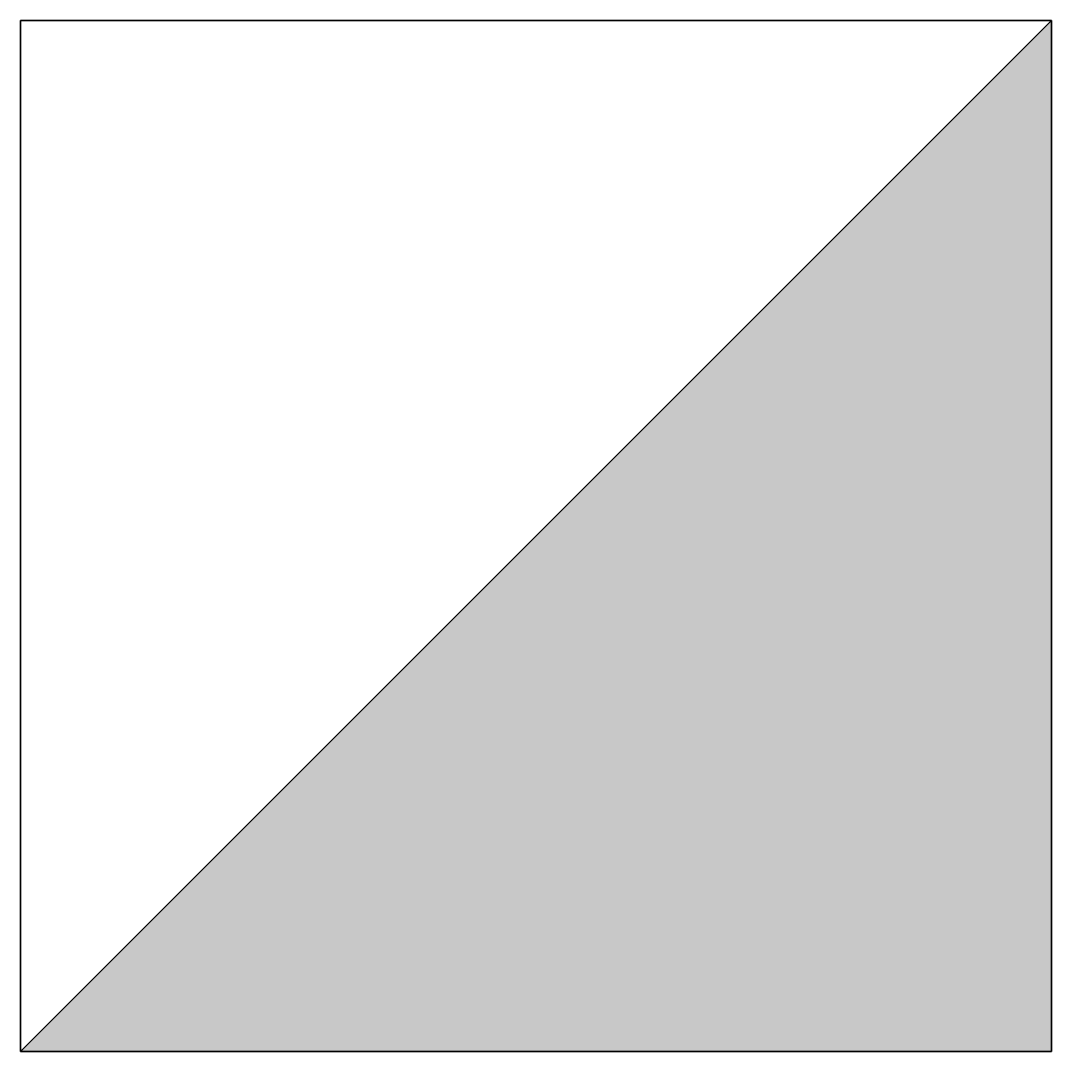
# Model space of a CAD drawing. Extents: x -2 to 2, y -2 to 2.
import ezdxf

# ---------------------------------------------------------------- set-up
doc = ezdxf.new("R2010")
doc.units = 0
doc.header["$LTSCALE"] = 0.2

msp = doc.modelspace()

# ---------------------------------------------------------------- hatches: boundary and pattern name
h = msp.add_hatch(color=256)
h.dxf.hatch_style = 1
h.paths.add_polyline_path([(1.9999, 2.0001), (-1.9999, -1.9999), (1.9999, -1.9999)])

# ---------------------------------------------------------------- linework, layer by layer
msp.add_line((-1.9999, -1.9999), (1.9999, 2.0001))
at = {"flags": 128}
msp.add_lwpolyline([(-2.0001, 2.0001), (1.9999, 2.0001), (1.9999, -1.9999), (-2.0001, -1.9999)], close=True, dxfattribs=at)
at = {"lineweight": -3, "flags": 128}
msp.add_lwpolyline([(2.0001, -1.9999), (1.9999, 2.0001), (-2.0001, 1.9999), (-1.9999, -2.0001)], close=True, dxfattribs=at)

doc.saveas('drawing.dxf')
